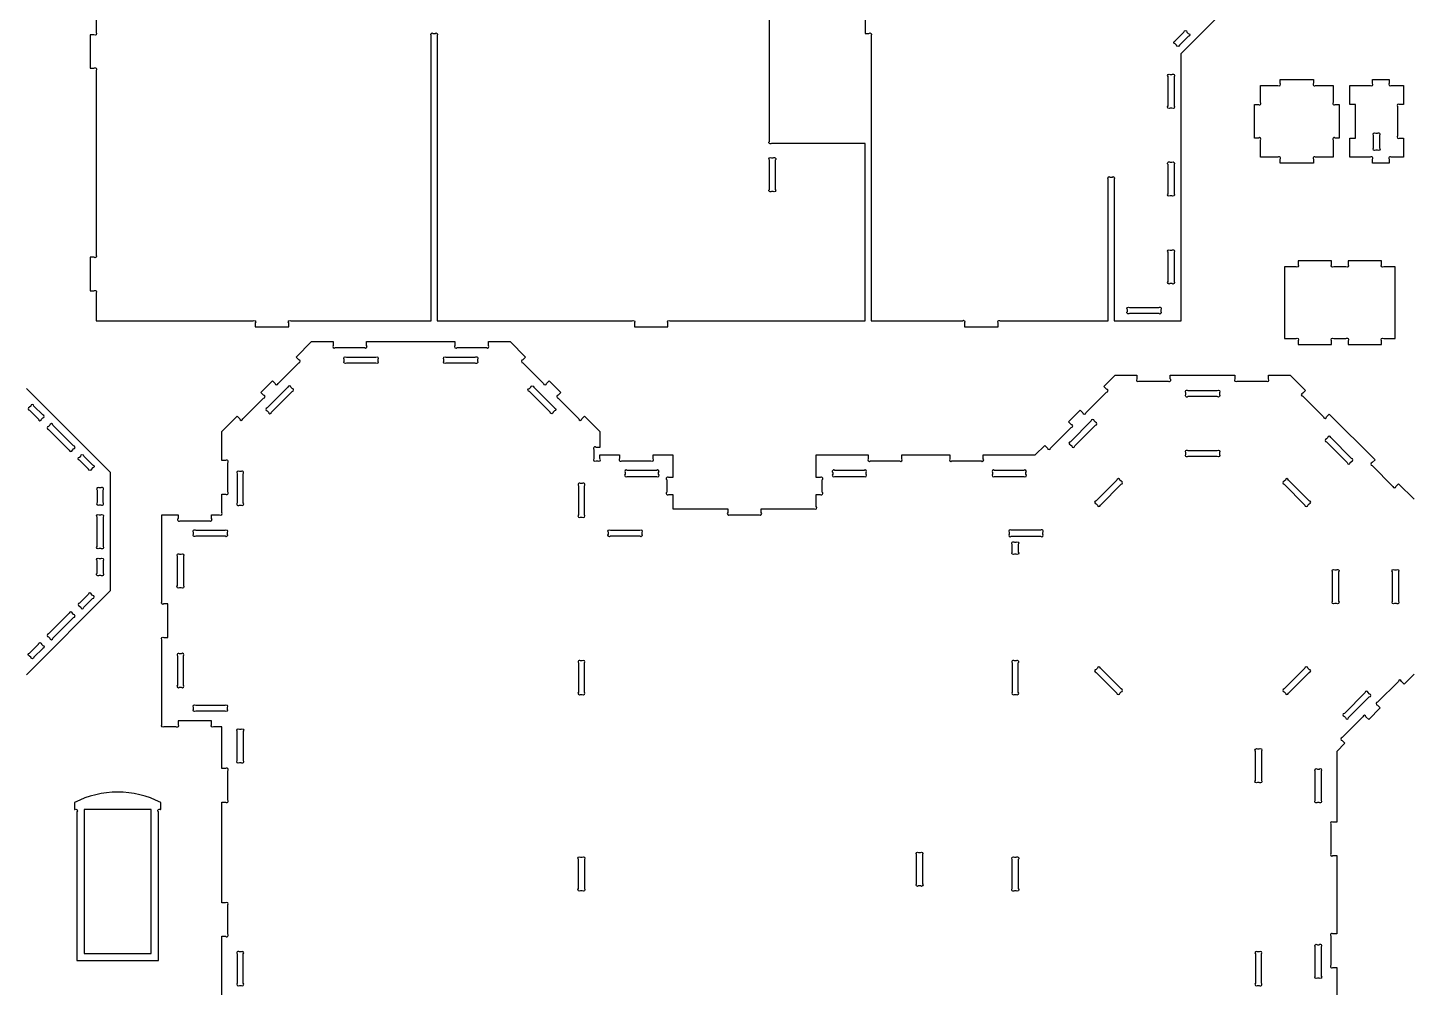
# Model space of a CAD drawing. Extents: x -1973 to 2178, y -1696 to 1934.
# Drawn here: x -860 to 524, y 25 to 987 of the extents above; entities that cross this region are included whole.
import ezdxf

# ---------------------------------------------------------------- set-up
doc = ezdxf.new("R2010")
doc.units = 0
doc.header["$MEASUREMENT"] = 0
doc.layers.get('0').update_dxf_attribs({"linetype": 'CONTINUOUS'})

msp = doc.modelspace()

# ---------------------------------------------------------------- linework, layer by layer
for points in [[(-791, 1001.8), (-791, 982.1, -1), (-793.1, 979.9), (-797, 979.9), (-797, 946.3), (-793.1, 946.3, -1), (-791, 944.2), (-791, 759, -1), (-793.1, 756.9), (-797, 756.9), (-797, 723.3), (-793.1, 723.3, -1), (-791, 721.2), (-791, 693.3), (-633.5, 693.3, -1), (-631.4, 691.2), (-631.4, 687.3), (-597.8, 687.3), (-597.8, 691.2, -1), (-595.7, 693.3), (-455, 693.3), (-455, 979.2, -1), (-452.9, 981.3), (-451.1, 981.3, -1), (-449, 979.2), (-449, 693.3), (-253.4, 693.3, -1), (-251.3, 691.2), (-251.3, 687.3), (-217.7, 687.3), (-217.7, 691.2, -1), (-215.6, 693.3), (-20, 693.3), (-20, 870.9), (-113.9, 870.9, -1), (-116, 873), (-116, 1081.2, -1)], [(-20, 1075.2), (-20, 981.3), (-16.1, 981.3, -1), (-14, 979.2), (-14, 693.3), (77.5, 693.3, -1), (79.7, 691.2), (79.7, 687.3), (113.3, 687.3), (113.3, 691.2, -1), (115.4, 693.3), (223.7, 693.3), (223.7, 835.2, -1), (225.8, 837.3), (227.6, 837.3, -1), (229.7, 835.2), (229.7, 693.3), (296.9, 693.3), (296.9, 961.1), (374.4, 1038.5)], [(-665, -25.4), (-665, 76.6), (-661.1, 76.6, 1), (-659, 78.7), (-659, 108, 1), (-661.1, 110.2), (-665, 110.2), (-665, 211), (-661.1, 211, 1), (-659, 213.1), (-659, 242.4, 1), (-661.1, 244.6), (-665, 244.6), (-665, 286.5), (-673.1, 286.5, -1), (-675.2, 288.6), (-675.2, 292.5), (-708.8, 292.5), (-708.8, 288.6, -1), (-710.9, 286.5), (-722.9, 286.5, -1), (-725, 288.6), (-725, 373.8, -1), (-722.9, 376), (-719, 376), (-719, 409.6), (-722.9, 409.6, -1), (-725, 411.7), (-725, 499), (-708.8, 499), (-708.8, 495.2, 1), (-706.7, 493), (-677.3, 493, 1), (-675.2, 495.2), (-675.2, 499), (-667.1, 499, 1), (-665, 501.2), (-665, 519.7), (-661.1, 519.7, 1), (-659, 521.8), (-659, 551.1, 1), (-661.1, 553.3), (-665, 553.3), (-665, 582.4), (-649.6, 597.8), (-646.9, 595, 1), (-643.9, 595), (-623.1, 615.8, 1), (-623.1, 618.8), (-625.9, 621.5), (-614.2, 633.2), (-611.5, 630.5, 1), (-608.5, 630.5), (-587.7, 651.2, 1), (-587.7, 654.2), (-590.4, 657), (-575, 672.4), (-553.3, 672.4), (-553.3, 668.5, 1), (-551.2, 666.4), (-521.8, 666.4, 1), (-519.7, 668.5), (-519.7, 672.4), (-431.2, 672.4), (-431.2, 668.5, 1), (-429, 666.4), (-399.7, 666.4, 1), (-397.6, 668.5), (-397.6, 672.4), (-375.8, 672.4), (-360.4, 657), (-363.1, 654.2, 1), (-363.1, 651.2), (-342.4, 630.5, 1), (-339.4, 630.5), (-336.6, 633.2), (-325, 621.5), (-327.7, 618.8, 1), (-327.7, 615.8), (-307, 595, 1), (-304, 595), (-301.2, 597.8), (-285.8, 582.4), (-285.8, 566.5), (-289.7, 566.5, 1), (-291.8, 564.3), (-291.8, 555.2, 1), (-289.7, 553), (-287.9, 553, 1), (-285.8, 555.2), (-285.8, 559), (-266.2, 559), (-266.2, 555.2, 1), (-264, 553), (-234.7, 553, 1), (-232.6, 555.2), (-232.6, 559), (-212.9, 559), (-212.9, 536.2), (-216.8, 536.2, 1), (-218.9, 534.1), (-218.9, 521.6, 1), (-216.8, 519.4), (-212.9, 519.4), (-212.9, 505), (-157.7, 505), (-157.7, 501.2, 1), (-155.6, 499), (-126.2, 499, 1), (-124.1, 501.2), (-124.1, 505), (-71, 505, 1), (-68.9, 507.2), (-68.9, 519.4), (-65, 519.4, 1), (-62.9, 521.6), (-62.9, 534.1, 1), (-65, 536.2), (-68.9, 536.2), (-68.9, 558.9), (-16.8, 558.9), (-16.8, 555, 1), (-14.7, 552.9), (14.6, 552.9, 1), (16.8, 555), (16.8, 558.9), (64.9, 558.9), (64.9, 555, 1), (67.1, 552.9), (96.4, 552.9, 1), (98.5, 555), (98.5, 558.9), (150.6, 558.9), (160.1, 568.4), (162.9, 565.7, 1), (165.9, 565.7), (186.6, 586.4, 1), (186.6, 589.4), (183.9, 592.2), (195.6, 603.8), (198.3, 601.1, 1), (201.3, 601.1), (222.1, 621.8, 1), (222.1, 624.8), (219.3, 627.6), (230.6, 638.9), (252.4, 638.9), (252.4, 635, 1), (254.5, 632.9), (283.9, 632.9, 1), (286, 635), (286, 638.9), (350.8, 638.9), (350.8, 635, 1), (352.9, 632.9), (382.3, 632.9, 1), (384.4, 635), (384.4, 638.9), (406.2, 638.9), (421.6, 623.5), (418.8, 620.7, 1), (418.8, 617.7), (439.6, 597, 1), (442.6, 597), (445.3, 599.7), (491.2, 553.9), (488.4, 551.2, 1), (488.4, 548.2), (509.2, 527.4, 1), (512.2, 527.4), (514.9, 530.1), (530.3, 514.7)], [(530.3, 339.2), (520.3, 329.2), (517.6, 331.9, 1), (514.6, 331.9), (493.8, 311.2, 1), (493.8, 308.2), (496.5, 305.4), (484.9, 293.8), (482.1, 296.5, 1), (479.1, 296.5), (458.4, 275.7, 1), (458.4, 272.7), (461.1, 270), (452.9, 261.7), (452.9, 191), (449, 191, 1), (446.9, 188.9), (446.9, 159.5, 1), (449, 157.4), (452.9, 157.4), (452.9, 79), (449, 79, 1), (446.9, 76.9), (446.9, 47.5, 1), (449, 45.4), (452.9, 45.4), (452.9, -25.4)]]:
    msp.add_lwpolyline(points, format="xyb")
for points in [[(302.7, 982.6), (304, 981.3, -1), (304, 978.3), (295.1, 969.5, -1), (292.1, 969.5), (290.9, 970.7, -1), (290.9, 973.7), (299.7, 982.6, -1)], [(289.7, 937.9), (289.7, 908.6, -1), (287.6, 906.4), (285.8, 906.4, -1), (283.7, 908.6), (283.7, 937.9, -1), (285.8, 940), (287.6, 940, -1)], [(455.3, 876.4), (451.4, 876.4, 1), (449.3, 874.3), (449.3, 857.2), (431.7, 857.2, 1), (429.6, 855.1), (429.6, 851.2), (396, 851.2), (396, 855.1, 1), (393.9, 857.2), (376.4, 857.2), (376.4, 874.3, 1), (374.3, 876.4), (370.4, 876.4), (370.4, 910), (374.3, 910, 1), (376.4, 912.1), (376.4, 929.2), (393.9, 929.2, 1), (396, 931.3), (396, 935.2), (429.6, 935.2), (429.6, 931.3, 1), (431.7, 929.2), (449.3, 929.2), (449.3, 912.1, 1), (451.4, 910), (455.3, 910)], [(519.8, 857.2), (507.5, 857.2, 1), (505.4, 855.1), (505.4, 851.2), (488.6, 851.2), (488.6, 855.1, 1), (486.4, 857.2), (465.8, 857.2), (465.8, 876.4), (471.8, 876.4), (471.8, 910), (465.8, 910), (465.8, 929.2), (486.4, 929.2, 1), (488.6, 931.3), (488.6, 935.2), (505.4, 935.2), (505.4, 931.3, 1), (507.5, 929.2), (519.8, 929.2), (519.8, 910), (515.9, 910, 1), (513.8, 907.9), (513.8, 878.5, 1), (515.9, 876.4), (519.8, 876.4)], [(489.8, 866.5), (489.8, 879.1, -1), (491.9, 881.2), (493.6, 881.2, -1), (495.8, 879.1), (495.8, 866.5, -1), (493.6, 864.4), (491.9, 864.4, -1)], [(-110, 854.4), (-110, 825, -1), (-112.1, 822.9), (-113.9, 822.9, -1), (-116, 825), (-116, 854.4, -1), (-113.9, 856.5), (-112.1, 856.5, -1)], [(289.7, 849.9), (289.7, 820.6, -1), (287.6, 818.5), (285.8, 818.5, -1), (283.7, 820.6), (283.7, 849.9, -1), (285.8, 852.1), (287.6, 852.1, -1)], [(283.7, 732.6), (283.7, 762, -1), (285.8, 764.1), (287.6, 764.1, -1), (289.7, 762), (289.7, 732.6, -1), (287.6, 730.5), (285.8, 730.5, -1)], [(497.8, 669.4), (497.8, 673.3, -1), (499.9, 675.4), (511.3, 675.4), (511.3, 747.4), (499.9, 747.4, -1), (497.8, 749.5), (497.8, 753.4), (464.2, 753.4), (464.2, 749.5, -1), (462.1, 747.4), (449.8, 747.4, -1), (447.7, 749.5), (447.7, 753.4), (414.1, 753.4), (414.1, 749.5, -1), (412, 747.4), (400.6, 747.4), (400.6, 675.4), (412, 675.4, -1), (414.1, 673.3), (414.1, 669.4), (447.7, 669.4), (447.7, 673.3, -1), (449.8, 675.4), (462.1, 675.4, -1), (464.2, 673.3), (464.2, 669.4)], [(245, 706.5), (274.4, 706.5, -1), (276.5, 704.4), (276.5, 702.6, -1), (274.4, 700.5), (245, 700.5, -1), (242.9, 702.6), (242.9, 704.4, -1)], [(-540, 656.8), (-510.6, 656.8, -1), (-508.5, 654.6), (-508.5, 652.9, -1), (-510.6, 650.8), (-540, 650.8, -1), (-542.1, 652.9), (-542.1, 654.6, -1)], [(-440.2, 656.8), (-410.9, 656.8, -1), (-408.7, 654.6), (-408.7, 652.9, -1), (-410.9, 650.8), (-440.2, 650.8, -1), (-442.3, 652.9), (-442.3, 654.6, -1)], [(-615.1, 601.7), (-594.4, 622.5, 1), (-594.4, 625.5), (-595.6, 626.7, 1), (-598.6, 626.7), (-619.4, 606, 1), (-619.4, 603), (-618.1, 601.7, 1)], [(-352.2, 626.7), (-331.5, 606, -1), (-331.5, 603), (-332.7, 601.7, -1), (-335.7, 601.7), (-356.5, 622.5, -1), (-356.5, 625.5), (-355.2, 626.7, -1)], [(335.2, 621.2), (335.2, 619.4, -1), (333.1, 617.3), (303.7, 617.3, -1), (301.6, 619.4), (301.6, 621.2, -1), (303.7, 623.3), (333.1, 623.3, -1)], [(-857.6, 603.6), (-848.7, 594.7, 1), (-845.7, 594.7), (-844.5, 596, 1), (-844.5, 599), (-853.3, 607.9, 1), (-856.4, 607.9), (-857.6, 606.6, 1)], [(-837.3, 588.8), (-838.5, 587.5, 1), (-838.5, 584.5), (-817.8, 563.8, 1), (-814.7, 563.8), (-813.5, 565, 1), (-813.5, 568), (-834.3, 588.8, 1)], [(185.9, 569.1), (187.2, 567.9, 1), (190.2, 567.9), (210.9, 588.6, 1), (210.9, 591.6), (209.7, 592.9, 1), (206.7, 592.9), (185.9, 572.1, 1)], [(443.8, 576.2), (442.6, 574.9, 1), (442.6, 571.9), (463.4, 551.2, 1), (466.4, 551.2), (467.6, 552.4, 1), (467.6, 555.4), (446.8, 576.2, 1)], [(-803.3, 557.8), (-794.4, 548.9, -1), (-794.4, 545.9), (-795.7, 544.7, -1), (-798.7, 544.7), (-807.5, 553.6, -1), (-807.5, 556.6), (-806.3, 557.8, -1)], [(335.2, 561.2), (335.2, 559.4, -1), (333.1, 557.3), (303.7, 557.3, -1), (301.6, 559.4), (301.6, 561.2, -1), (303.7, 563.3), (333.1, 563.3, -1)], [(-649.4, 540.1), (-649.4, 510.8, 1), (-647.3, 508.6), (-645.5, 508.6, 1), (-643.4, 510.8), (-643.4, 540.1, 1), (-645.5, 542.2), (-647.3, 542.2, 1)], [(-258.5, 537.4), (-229.1, 537.4, 1), (-227, 539.6), (-227, 541.3, 1), (-229.1, 543.4), (-258.5, 543.4, 1), (-260.6, 541.3), (-260.6, 539.6, 1)], [(-21, 543.4), (-50.3, 543.4, 1), (-52.5, 541.3), (-52.5, 539.6, 1), (-50.3, 537.4), (-21, 537.4, 1), (-18.9, 539.6), (-18.9, 541.3, 1)], [(109.8, 537.4), (139.2, 537.4, 1), (141.3, 539.6), (141.3, 541.3, 1), (139.2, 543.4), (109.8, 543.4, 1), (107.7, 541.3), (107.7, 539.6, 1)], [(-790, 523.7), (-790, 511.1, 1), (-787.8, 509), (-786.1, 509, 1), (-784, 511.1), (-784, 523.7, 1), (-786.1, 525.8), (-787.8, 525.8, 1)], [(-307.4, 528.1), (-307.4, 498.8, 1), (-305.3, 496.6), (-303.5, 496.6, 1), (-301.4, 498.8), (-301.4, 528.1, 1), (-303.5, 530.2), (-305.3, 530.2, 1)], [(232.4, 533.7), (211.6, 513, 1), (211.6, 510), (212.9, 508.7, 1), (215.9, 508.7), (236.6, 529.5, 1), (236.6, 532.5), (235.4, 533.7, 1)], [(401.4, 533.7), (400.2, 532.5, 1), (400.2, 529.5), (420.9, 508.7, 1), (423.9, 508.7), (425.2, 510, 1), (425.2, 513), (404.4, 533.7, 1)], [(-784, 496.7), (-784, 467.3, -1), (-786.1, 465.2), (-787.8, 465.2, -1), (-790, 467.3), (-790, 496.7, -1), (-787.8, 498.8), (-786.1, 498.8, -1)], [(-691.1, 483.4), (-661.7, 483.4, -1), (-659.6, 481.3), (-659.6, 479.6, -1), (-661.7, 477.4), (-691.1, 477.4, -1), (-693.2, 479.6), (-693.2, 481.3, -1)], [(-275.3, 483.4), (-245.9, 483.4, -1), (-243.8, 481.3), (-243.8, 479.6, -1), (-245.9, 477.4), (-275.3, 477.4, -1), (-277.4, 479.6), (-277.4, 481.3, -1)], [(156, 483.4), (126.6, 483.4, 1), (124.5, 481.3), (124.5, 479.6, 1), (126.6, 477.4), (156, 477.4, 1), (158.1, 479.6), (158.1, 481.3, 1)], [(133.6, 469.3), (133.6, 461.6, -1), (131.5, 459.4), (129.7, 459.4, -1), (127.6, 461.6), (127.6, 469.3, -1), (129.7, 471.4), (131.5, 471.4, -1)], [(-703.4, 457.3), (-703.4, 428, -1), (-705.5, 425.8), (-707.3, 425.8, -1), (-709.4, 428), (-709.4, 457.3, -1), (-707.3, 459.4), (-705.5, 459.4, -1)], [(-787.8, 455), (-786.1, 455, -1), (-784, 452.9), (-784, 440.4, -1), (-786.1, 438.2), (-787.8, 438.2, -1), (-790, 440.4), (-790, 452.9, -1)], [(452.6, 410.2), (450.8, 410.2, -1), (448.7, 412.3), (448.7, 441.6, -1), (450.8, 443.8), (452.6, 443.8, -1), (454.7, 441.6), (454.7, 412.3, -1)], [(514.7, 441.6), (514.7, 412.3, -1), (512.6, 410.2), (510.8, 410.2, -1), (508.7, 412.3), (508.7, 441.6, -1), (510.8, 443.8), (512.6, 443.8, -1)], [(-798.7, 419.3), (-807.5, 410.5, 1), (-807.5, 407.5), (-806.3, 406.2, 1), (-803.3, 406.2), (-794.4, 415.1, 1), (-794.4, 418.1), (-795.7, 419.3, 1)], [(-817.8, 400.3), (-838.5, 379.5, 1), (-838.5, 376.5), (-837.3, 375.3, 1), (-834.3, 375.3), (-813.5, 396, 1), (-813.5, 399), (-814.7, 400.3, 1)], [(-845.7, 369.3), (-844.5, 368.1, -1), (-844.5, 365), (-853.3, 356.2, -1), (-856.4, 356.2), (-857.6, 357.4, -1), (-857.6, 360.4), (-848.7, 369.3, -1)], [(-709.4, 357.6), (-709.4, 328.2, 1), (-707.3, 326.1), (-705.5, 326.1, 1), (-703.4, 328.2), (-703.4, 357.6, 1), (-705.5, 359.7), (-707.3, 359.7, 1)], [(-307.4, 350.5), (-307.4, 321.2, 1), (-305.3, 319), (-303.5, 319, 1), (-301.4, 321.2), (-301.4, 350.5, 1), (-303.5, 352.6), (-305.3, 352.6, 1)], [(127.6, 350.5), (127.6, 321.2, 1), (129.7, 319), (131.5, 319, 1), (133.6, 321.2), (133.6, 350.5, 1), (131.5, 352.6), (129.7, 352.6, 1)], [(211.6, 341), (232.4, 320.2, 1), (235.4, 320.2), (236.6, 321.4, 1), (236.6, 324.4), (215.9, 345.2, 1), (212.9, 345.2), (211.6, 344, 1)], [(404.4, 320.2), (425.2, 341, 1), (425.2, 344), (423.9, 345.2, 1), (420.9, 345.2), (400.2, 324.4, 1), (400.2, 321.4), (401.4, 320.2, 1)], [(481.2, 320.7), (460.5, 299.9, 1), (460.5, 296.9), (461.7, 295.7, 1), (464.7, 295.7), (485.5, 316.4, 1), (485.5, 319.4), (484.2, 320.7, 1)], [(-691.1, 308.1), (-661.7, 308.1, -1), (-659.6, 306), (-659.6, 304.2, -1), (-661.7, 302.1), (-691.1, 302.1, -1), (-693.2, 304.2), (-693.2, 306, -1)], [(-643.4, 282), (-643.4, 252.6, -1), (-645.5, 250.5), (-647.3, 250.5, -1), (-649.4, 252.6), (-649.4, 282, -1), (-647.3, 284.1), (-645.5, 284.1, -1)], [(377.3, 262.1), (377.3, 232.8, -1), (375.1, 230.7), (373.4, 230.7, -1), (371.3, 232.8), (371.3, 262.1, -1), (373.4, 264.3), (375.1, 264.3, -1)], [(437.3, 242.1), (437.3, 212.7, -1), (435.1, 210.6), (433.4, 210.6, -1), (431.3, 212.7), (431.3, 242.1, -1), (433.4, 244.2), (435.1, 244.2, -1)], [(-812.5, 203.5), (-812.2, 203.5, -1), (-810.1, 201.4), (-810.1, 52.3), (-728.5, 52.3), (-728.5, 201.4, -1), (-726.4, 203.5), (-726.1, 203.5), (-726.1, 210.7, 0.238913), (-812.5, 210.7)], [(-301.4, 153.7), (-301.4, 124.4, -1), (-303.5, 122.2), (-305.3, 122.2, -1), (-307.4, 124.4), (-307.4, 153.7, -1), (-305.3, 155.8), (-303.5, 155.8, -1)], [(37.6, 158.5), (37.6, 129.2, -1), (35.5, 127), (33.7, 127, -1), (31.6, 129.2), (31.6, 158.5, -1), (33.7, 160.6), (35.5, 160.6, -1)], [(133.6, 153.7), (133.6, 124.4, -1), (131.5, 122.2), (129.7, 122.2, -1), (127.6, 124.4), (127.6, 153.7, -1), (129.7, 155.8), (131.5, 155.8, -1)], [(-649.4, 58.9), (-649.4, 29.6, 1), (-647.3, 27.4), (-645.5, 27.4, 1), (-643.4, 29.6), (-643.4, 58.9, 1), (-645.5, 61), (-647.3, 61, 1)], [(371.3, 58.9), (371.3, 29.6, 1), (373.4, 27.4), (375.1, 27.4, 1), (377.3, 29.6), (377.3, 58.9, 1), (375.1, 61), (373.4, 61, 1)], [(437.3, 66.1), (437.3, 36.8, -1), (435.1, 34.6), (433.4, 34.6, -1), (431.3, 36.8), (431.3, 66.1, -1), (433.4, 68.2), (435.1, 68.2, -1)]]:
    msp.add_lwpolyline(points, format="xyb", close=True)
msp.add_lwpolyline([(-860.8, 625.5), (-776.8, 541.5), (-776.8, 422.6), (-860.8, 338.5)])
msp.add_lwpolyline([(-735.7, 203.5), (-802.9, 203.5), (-802.9, 59.5), (-735.7, 59.5)], close=True)

doc.saveas('drawing.dxf')
